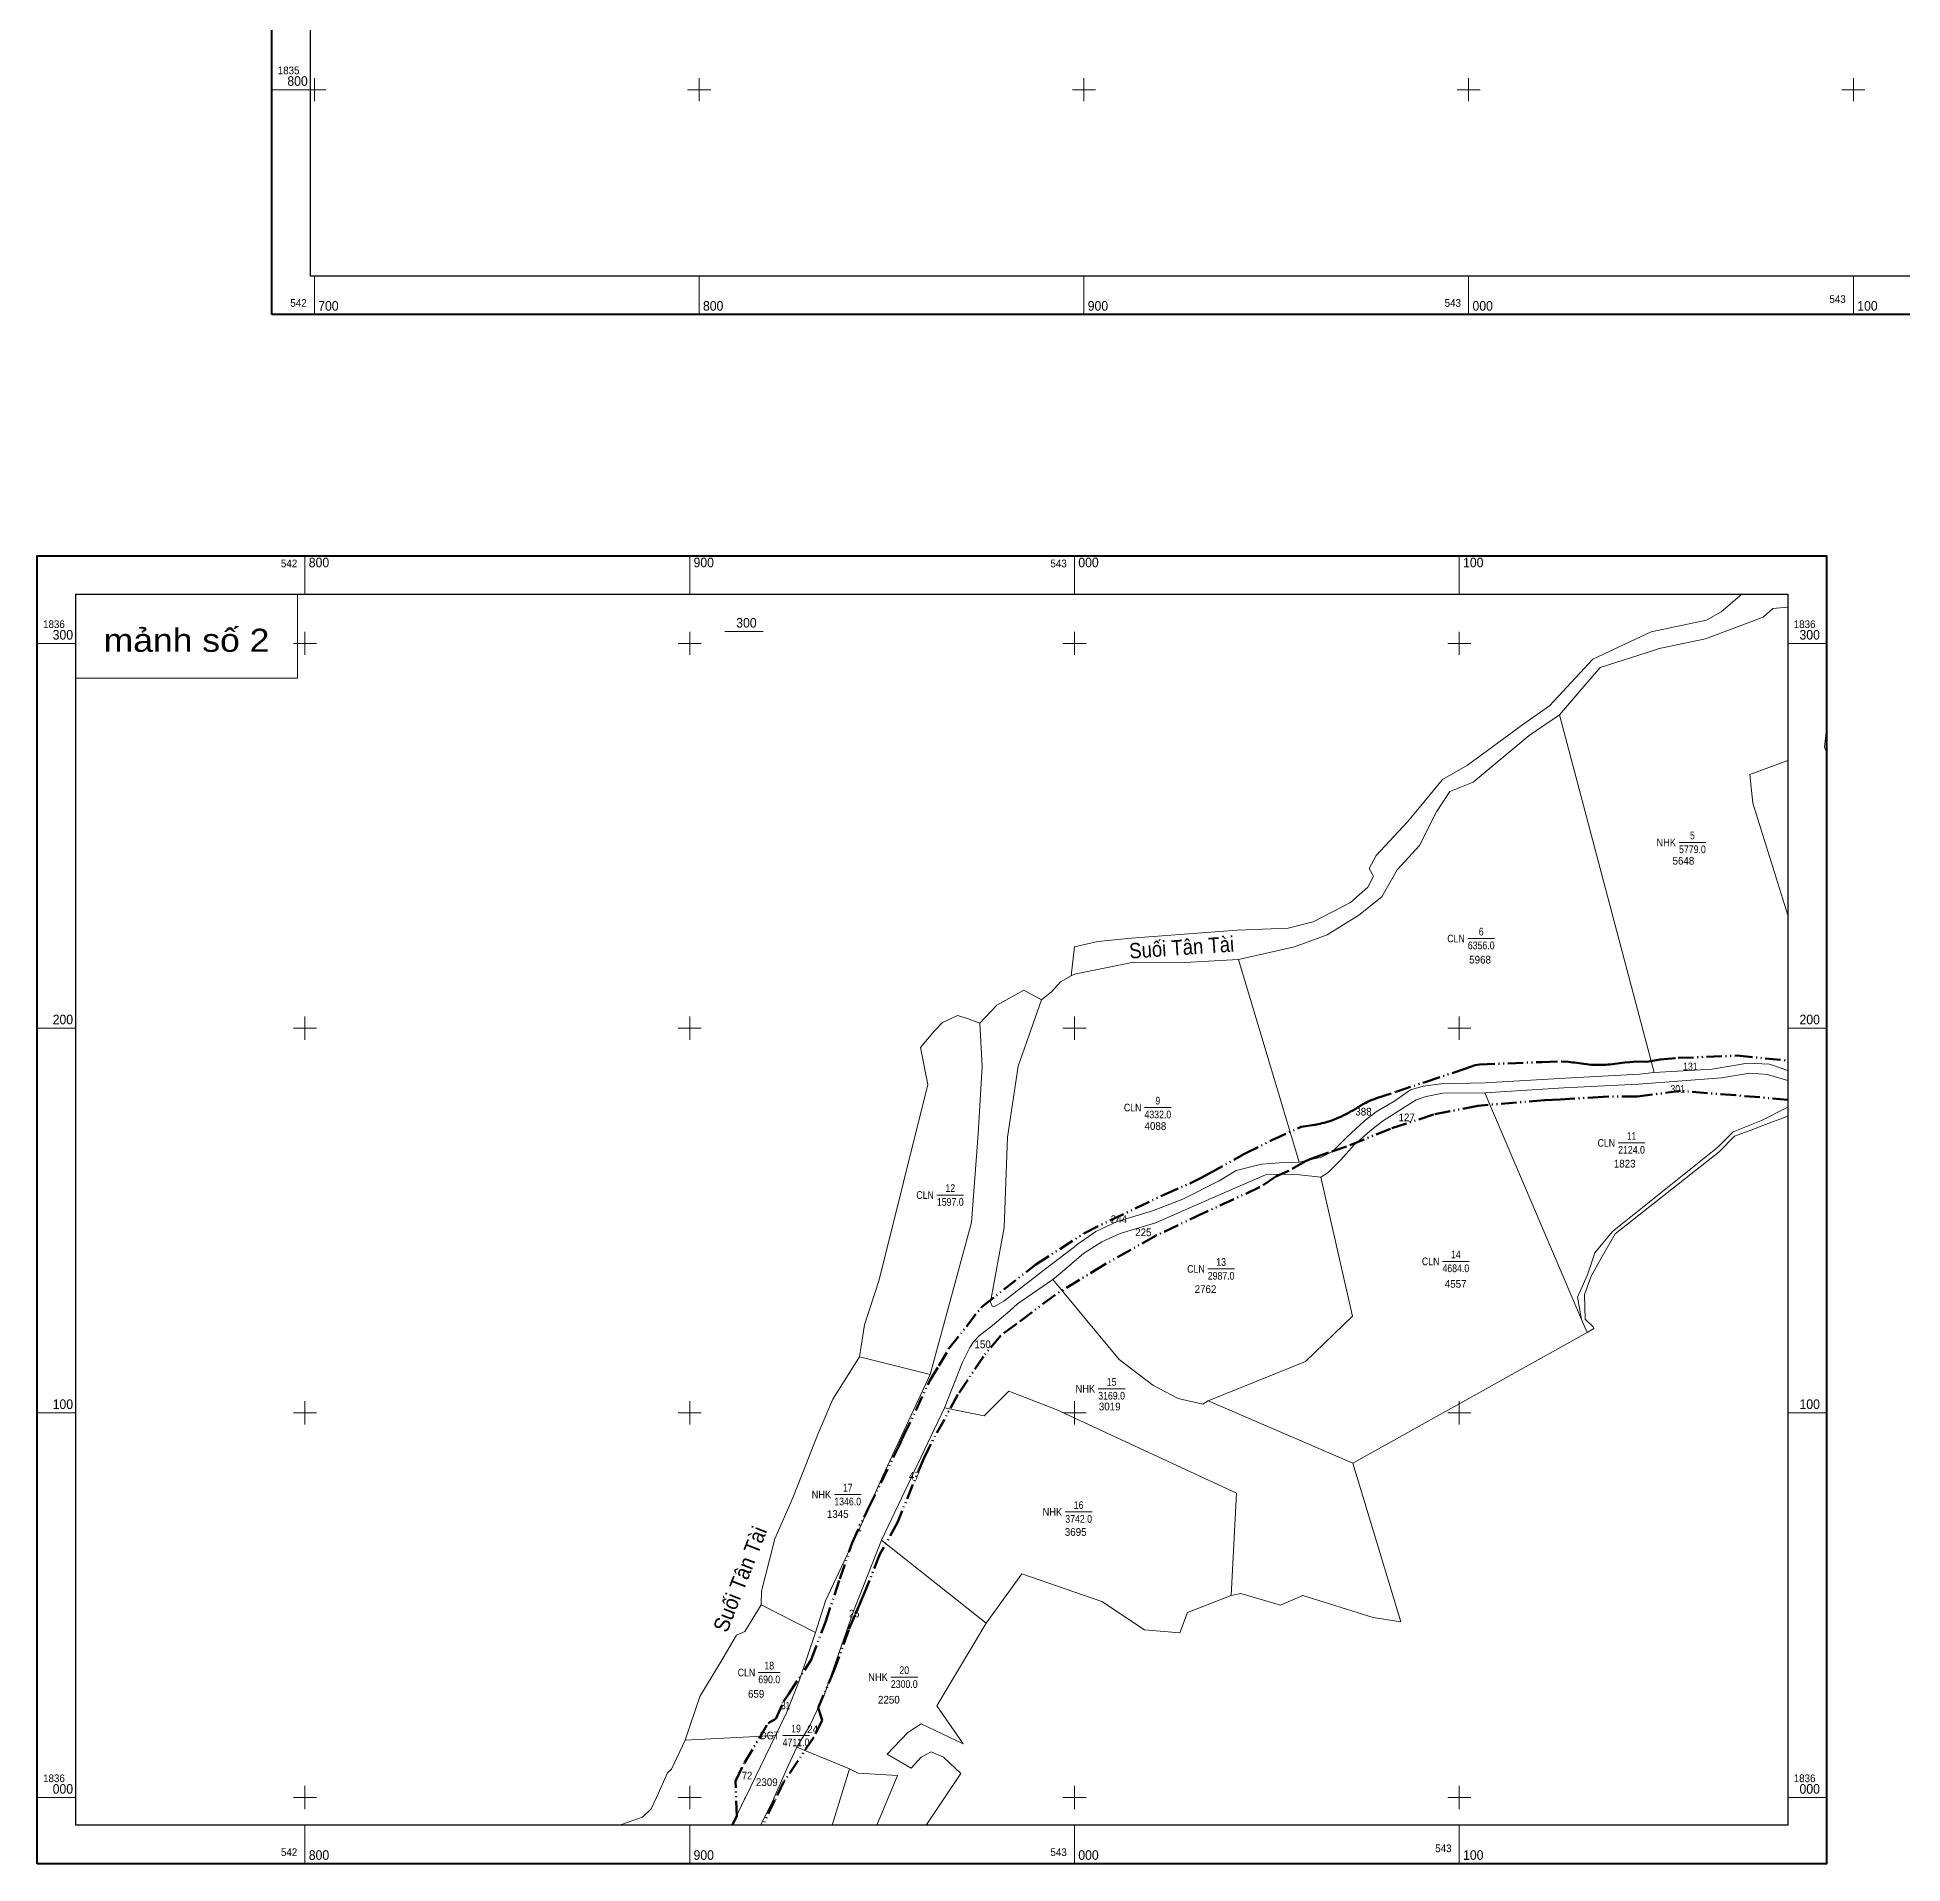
# Model space of a CAD drawing. Header units: metres. Extents: x 541636 to 543584, y 1835239 to 1836590.
# Drawn here: x 542628 to 543112.8, y 1835338.9 to 1835813.6 of the extents above; entities that cross this region are included whole.
import ezdxf
from ezdxf.enums import TextEntityAlignment as Align

# ---------------------------------------------------------------- set-up
doc = ezdxf.new("R2010")
doc.units = ezdxf.units.M
doc.header["$LTSCALE"] = 0.8
doc.linetypes.add('DASH_DOUBLE_DOT', pattern=[9.2, 5, -1.2, 0.3, -1.2, 0.3, -1.2])
for name, color, linetype, lineweight in [('10', 7, 'Continuous', 13), ('13', 7, 'Continuous', 13), ('2', 7, 'Continuous', 13), ('52', 7, 'DASH_DOUBLE_DOT', 53), ('63', 7, 'Continuous', 13)]:
    doc.layers.add(name, color=color, linetype=linetype, lineweight=lineweight)
for name, color, linetype in [('39', 7, 'Continuous'), ('4', 7, 'Continuous'), ('5', 7, 'Continuous')]:
    doc.layers.add(name, color=color, linetype=linetype)

msp = doc.modelspace()

# ---------------------------------------------------------------- linework, layer by layer
at = {"layer": '10'}
for p, q in [((543023.6, 1835637.47), (543034.16, 1835649.84)), ((543023.6, 1835637.47), (543048.18, 1835544.53)), ((543092.99, 1835633.68), (543092.5, 1835629.08)), ((543092.99, 1835627.89), (543092.5, 1835629.08)), ((542896.73, 1835569.67), (542897.55, 1835577.15)), ((542940.22, 1835573.85), (542955.97, 1835521.23)), ((542891.64, 1835565.56), (542893.88, 1835568.05)), ((542897.35, 1835570.02), (542897.55, 1835570.06)), ((542877.36, 1835562.06), (542884.42, 1835565.88)), ((542889, 1835563.43), (542884.42, 1835565.88)), ((542872.98, 1835557.35), (542877.36, 1835562.06)), ((543004.22, 1835539.27), (543029.29, 1835480.35)), ((543082.99, 1835535.47), (543076.14, 1835532.02)), ((543068.74, 1835529.11), (543076.14, 1835532.02)), ((543076.44, 1835530.72), (543082.99, 1835533.19)), ((543065.11, 1835523.88), (543069.07, 1835527.93)), ((542897.55, 1835499.22), (542890.34, 1835493.71)), ((542894.33, 1835492.71), (542897.55, 1835495.47)), ((542897.55, 1835495.47), (542899.9, 1835497.48)), ((542881.08, 1835486.57), (542890.34, 1835493.71)), ((542891.97, 1835490.69), (542882.77, 1835484.36)), ((542891.97, 1835490.69), (542894.33, 1835492.71)), ((542879.2, 1835485.07), (542876.76, 1835483.69)), ((542881.08, 1835486.57), (542879.2, 1835485.07)), ((542876.76, 1835483.69), (542876.19, 1835483.8)), ((542880.76, 1835482.56), (542876.26, 1835478.79)), ((542882.77, 1835484.36), (542880.76, 1835482.56)), ((543030.78, 1835476.97), (543029.29, 1835480.35)), ((542872.81, 1835476.04), (542871.33, 1835474.54)), ((542876.26, 1835478.79), (542872.81, 1835476.04)), ((543032.56, 1835477.97), (543032.36, 1835478.38)), ((542860.06, 1835466.04), (542841.72, 1835470.62)), ((542868.47, 1835469.18), (542863.81, 1835457.32)), ((542880.51, 1835461.71), (542874.05, 1835455.24)), ((542892.81, 1835456.88), (542880.51, 1835461.71)), ((542847.37, 1835422.93), (542863.81, 1835457.32)), ((542874.05, 1835455.24), (542863.81, 1835457.32)), ((542874.59, 1835401.35), (542847.37, 1835422.93)), ((542830.27, 1835398.98), (542816.14, 1835406.14)), ((542819.81, 1835372.19), (542822.71, 1835378.11)), ((542828.67, 1835374.58), (542825.38, 1835369.17)), ((542823.02, 1835364.15), (542825.38, 1835369.17)), ((542854.25, 1835372.95), (542848.84, 1835367.34)), ((542823.02, 1835364.15), (542819.49, 1835356.05)), ((542848.84, 1835367.34), (542855.13, 1835363.69)), ((542855.13, 1835363.69), (542857.72, 1835366.57)), ((542857.72, 1835366.57), (542860.29, 1835367.94)), ((542860.29, 1835367.94), (542863.47, 1835366.51)), ((542788.88, 1835356.05), (542791.81, 1835362.47))]:
    msp.add_line(p, q, dxfattribs=at)
for points in [[(542897.55, 1835577.15), (542903.65, 1835578.55), (542912.26, 1835579.43), (542939.83, 1835581.53), (542953.08, 1835582.02), (542959.63, 1835583.67), (542969.32, 1835588.75), (542973.77, 1835592.7), (542975.23, 1835595.52), (542974.16, 1835597.55), (542975.95, 1835600.93), (542984.13, 1835609.71), (542987.53, 1835613.87), (542993.16, 1835620.66), (542999.66, 1835624.37), (543014.34, 1835635.19), (543020.98, 1835639.84), (543032.28, 1835651.98), (543047.42, 1835659.08), (543061.83, 1835662.13), (543065.63, 1835664.29), (543071.04, 1835668.85)], [(543049.48, 1835654.72), (543050.8, 1835654.99), (543061.58, 1835657.21), (543076.57, 1835662.86), (543079.06, 1835665.15), (543082.99, 1835665.52)], [(543034.16, 1835649.84), (543048.29, 1835654.34), (543049.48, 1835654.72)], [(542940.22, 1835573.85), (542954.72, 1835577.16), (542963.24, 1835580.33), (542971.48, 1835585.43), (542977.46, 1835590.22), (542981.43, 1835597.18), (542987.22, 1835603.57), (542991.68, 1835612.27), (542995.15, 1835617.55), (543001.19, 1835620.02), (543015.71, 1835632.15), (543023.6, 1835637.47)], [(543082.99, 1835585.4), (543073.82, 1835614.49), (543073.04, 1835622.02), (543082.99, 1835625.63)], [(542897.55, 1835570.06), (542913.02, 1835573.24), (542926.16, 1835573.13), (542940.22, 1835573.85)], [(542893.88, 1835568.05), (542896.73, 1835569.67), (542897.35, 1835570.02)], [(542882.89, 1835546.18), (542889, 1835563.43), (542891.64, 1835565.56)], [(542816.14, 1835406.14), (542816.17, 1835409.72), (542819.69, 1835423.31), (542824.38, 1835433.98), (542830.97, 1835450.68), (542834.71, 1835459.56), (542841.72, 1835470.62), (542842.97, 1835478.92), (542846.79, 1835490.66), (542859.48, 1835541.37), (542857.51, 1835551.03), (542861.21, 1835555.31), (542863.23, 1835557.53), (542867.11, 1835559.3), (542869.72, 1835558.59), (542871.34, 1835557.95), (542872.98, 1835557.35)], [(542872.98, 1835557.35), (542873.55, 1835546.06), (542872.52, 1835528.59), (542870.76, 1835505.5), (542860.06, 1835466.04)], [(542879.26, 1835504.24), (542880.13, 1835527.75), (542882.89, 1835546.18)], [(542955.97, 1835521.23), (542961.74, 1835522.53), (542964.59, 1835523.96), (542968.37, 1835527.73), (542972.92, 1835531.98), (542975.94, 1835534.33), (542980.81, 1835537.18), (542984.89, 1835540.03), (542988.16, 1835540.97), (542992.81, 1835541.57), (543004.32, 1835541.79), (543025.06, 1835543.04), (543044.4, 1835544.07), (543048.18, 1835544.53)], [(543004.22, 1835539.27), (543024.74, 1835540.53), (543044.17, 1835541.47), (543065.71, 1835543.1), (543073.07, 1835544.38), (543077.74, 1835544)], [(543048.18, 1835544.53), (543063.28, 1835545.35), (543072.48, 1835546.96), (543078.16, 1835546.67)], [(543077.74, 1835544), (543077.96, 1835543.94), (543082.99, 1835542.47)], [(543078.16, 1835546.67), (543078.73, 1835546.48), (543082.99, 1835545.04)], [(542961.6, 1835517.28), (542963.53, 1835518.5), (542966.82, 1835521.81), (542970.27, 1835525.69), (542974.32, 1835529.25), (542977.61, 1835531.87), (542982.14, 1835534.73), (542986.34, 1835537.4), (542988.92, 1835538.29), (542993.3, 1835539.13), (543004.22, 1835539.27)], [(543068.74, 1835529.11), (543064.65, 1835525.06), (543037.4, 1835503.23), (543032.82, 1835497.67), (543030.86, 1835491.92), (543028.31, 1835486.14), (543029.29, 1835480.35)], [(543069.07, 1835527.93), (543073.62, 1835529.65), (543076.44, 1835530.72)], [(543034.36, 1835496.09), (543038.09, 1835502.54), (543065.11, 1835523.88)], [(542955.97, 1835521.23), (542950.87, 1835521.05), (542946.19, 1835520.65), (542939.55, 1835519.01), (542935.15, 1835516.34), (542925.75, 1835511.63), (542917.81, 1835508.55), (542908.68, 1835505.77), (542903.1, 1835503.21), (542898.29, 1835499.79), (542897.55, 1835499.22)], [(542961.6, 1835517.28), (542969.78, 1835481.17), (542957.58, 1835469.38), (542932.31, 1835459.17), (542930.9, 1835458.3), (542924.54, 1835459.74), (542917.9, 1835463.28), (542909.13, 1835469.95), (542891.97, 1835490.69)], [(542899.9, 1835497.48), (542904.62, 1835500.54), (542909.42, 1835502.71), (542918.59, 1835505.4), (542931.84, 1835511.21), (542947.23, 1835517.93), (542951.27, 1835518.13), (542956.02, 1835517.93), (542961.6, 1835517.28)], [(542876.19, 1835483.8), (542875.71, 1835484.81), (542879.26, 1835504.24)], [(543030.13, 1835486.78), (543031.82, 1835491.6), (543034.36, 1835496.09)], [(543032.36, 1835478.38), (543030.32, 1835480.39), (543030.13, 1835486.78)], [(542969.91, 1835442.99), (543030.78, 1835476.97), (543032.56, 1835477.97)], [(542868.47, 1835469.18), (542870.35, 1835473), (542871.33, 1835474.54)], [(542860.06, 1835466.04), (542847.72, 1835439.68), (542841.85, 1835426.34), (542832.84, 1835407.19), (542830.27, 1835398.98)], [(542938.31, 1835408.56), (542939.68, 1835435.19), (542892.81, 1835456.88)], [(542982.35, 1835401.75), (542969.91, 1835442.99), (542932.31, 1835459.17)], [(542847.37, 1835422.93), (542840.12, 1835404.46), (542832.41, 1835382.39), (542828.67, 1835374.58)], [(542874.59, 1835401.35), (542883.84, 1835414.24), (542904.63, 1835407), (542915.75, 1835399.61), (542924.91, 1835398.85)], [(542924.91, 1835398.85), (542926.93, 1835404.17), (542938.31, 1835408.56)], [(542982.35, 1835401.75), (542975.15, 1835402.89), (542956.86, 1835408.59), (542951.1, 1835406.03), (542940.8, 1835409.06), (542938.31, 1835408.56)], [(542796.38, 1835370.95), (542800.21, 1835382.27), (542805.4, 1835390.88), (542809.72, 1835398.22), (542811.9, 1835399.23), (542816.14, 1835406.14)], [(542830.27, 1835398.98), (542825.95, 1835386.14), (542822.71, 1835378.11)], [(542868.64, 1835369.97), (542861.79, 1835379.88), (542874.59, 1835401.35)], [(542868.64, 1835369.97), (542857.74, 1835375.23), (542854.25, 1835372.95)], [(542791.81, 1835362.47), (542792.83, 1835363.43), (542796.38, 1835370.95), (542819.81, 1835372.19), (542812.02, 1835356.05)], [(542825.38, 1835369.17), (542839.12, 1835363.51), (542834.59, 1835348.85)], [(542863.47, 1835366.51), (542867.99, 1835362.27), (542859.01, 1835348.85)], [(542839.12, 1835363.51), (542841.32, 1835362.37), (542851.52, 1835361.79), (542846.21, 1835348.85)], [(542779.34, 1835348.85), (542785.26, 1835350.97), (542787.54, 1835353.1), (542788.88, 1835356.05)], [(542812.02, 1835356.05), (542811.81, 1835355.61), (542808.61, 1835348.85)], [(542819.49, 1835356.05), (542819.03, 1835354.99), (542815.94, 1835348.85)]]:
    msp.add_lwpolyline(points, dxfattribs=at)
at = {"layer": '13'}
for p, q in [((543054.69, 1835604.34), (543061.64, 1835604.34)), ((542999.79, 1835579.35), (543006.74, 1835579.35)), ((542915.76, 1835535.42), (542922.71, 1835535.42)), ((543038.87, 1835526.22), (543045.82, 1835526.22)), ((542861.8, 1835512.67), (542868.75, 1835512.67)), ((542993.21, 1835495.42), (543000.16, 1835495.42)), ((542932.2, 1835493.47), (542939.16, 1835493.47)), ((542903.74, 1835462.3), (542910.69, 1835462.3)), ((542835.14, 1835434.8), (542842.09, 1835434.8)), ((542895.16, 1835430.28), (542902.11, 1835430.28)), ((542815.38, 1835388.55), (542821.07, 1835388.55)), ((542849.85, 1835387.35), (542856.8, 1835387.35)), ((542821.72, 1835372.18), (542828.67, 1835372.18))]:
    msp.add_line(p, q, dxfattribs=at)
at = {"layer": '2'}
msp.add_lwpolyline([(542637.99, 1835668.85), (542695.62, 1835668.85), (542695.62, 1835647.01), (542637.99, 1835647.01)], close=True, dxfattribs=at)
at = {"layer": '52'}
for points in [[(543029.95, 1835546.73), (543030.59, 1835546.66), (543031.22, 1835546.6), (543031.86, 1835546.55), (543032.5, 1835546.51), (543033.14, 1835546.49), (543033.78, 1835546.48), (543034.42, 1835546.48), (543035.01, 1835546.5), (543035.61, 1835546.53), (543036.21, 1835546.57), (543036.8, 1835546.63), (543037.4, 1835546.69), (543037.99, 1835546.77), (543039.29, 1835546.95), (543040.6, 1835547.1), (543041.91, 1835547.22), (543043.65, 1835547.34), (543046.27, 1835547.26), (543049.81, 1835547.88), (543054.45, 1835548.29), (543069.78, 1835548.92), (543082.99, 1835547.59)], [(542808.61, 1835348.85), (542809.8, 1835351.19), (542809.47, 1835360.31), (542811.77, 1835365.11), (542817.94, 1835375.34), (542819.91, 1835376.49), (542821.96, 1835381), (542823.31, 1835383.03), (542829.11, 1835391.86), (542832.85, 1835401.64), (542836.53, 1835412.87), (542839.76, 1835422.24), (542843.97, 1835431.2), (542851.88, 1835447.35), (542853.15, 1835450.04), (542859.93, 1835464.44), (542862.31, 1835468.3), (542864.92, 1835472.74), (542873.41, 1835483.53), (542887.52, 1835494.61), (542900.16, 1835502.76), (542906.7, 1835506.02), (542920.81, 1835512.72), (542928.41, 1835516.08), (542930.34, 1835517.05), (542931.44, 1835517.64), (542932.53, 1835518.26), (542941.72, 1835523.35), (542948.83, 1835526.9), (542956.51, 1835530.4), (542959.98, 1835530.93), (542960.45, 1835531.01), (542960.92, 1835531.1), (542961.39, 1835531.2), (542961.85, 1835531.31), (542962.32, 1835531.42), (542962.78, 1835531.55), (542963.24, 1835531.68), (542963.69, 1835531.82), (542964.14, 1835531.98), (542964.59, 1835532.13), (542965.04, 1835532.3), (542965.67, 1835532.55), (542966.29, 1835532.82), (542966.91, 1835533.1), (542967.53, 1835533.39), (542968.14, 1835533.69), (542968.74, 1835534.01), (542969.33, 1835534.34), (542969.92, 1835534.68), (542970.5, 1835535.03), (542971.07, 1835535.4), (542971.43, 1835535.63), (542971.8, 1835535.85), (542972.17, 1835536.07), (542972.54, 1835536.28), (542972.92, 1835536.48), (542973.3, 1835536.67), (542973.69, 1835536.86), (542974.08, 1835537.04), (542974.47, 1835537.21), (542974.87, 1835537.38), (542975.27, 1835537.53), (542975.67, 1835537.68), (542976.07, 1835537.82), (542981.12, 1835539.5), (542988.7, 1835542.04), (542998.99, 1835545.49), (543001.67, 1835546.39), (543002.84, 1835546.61), (543019.08, 1835547.23), (543024.25, 1835547.38), (543025.91, 1835547.27), (543026.47, 1835547.22), (543027.03, 1835547.16), (543027.58, 1835547.1), (543028.14, 1835547.02), (543028.69, 1835546.93), (543029.32, 1835546.82), (543029.95, 1835546.73)], [(543082.99, 1835537.45), (543069.45, 1835538.59), (543055.1, 1835539.72), (543043.82, 1835538.28), (543034.97, 1835538.23), (543023.78, 1835537.47), (543019.75, 1835537.31), (543002.37, 1835535.88), (542990.83, 1835533.58), (542979.68, 1835529.91), (542968.24, 1835525.27), (542963.58, 1835523.73), (542960.16, 1835522.48), (542958.81, 1835522.01), (542957.58, 1835521.47), (542953.2, 1835518.98), (542949.9, 1835517.48), (542945.68, 1835514.69), (542931.62, 1835508.22), (542931.15, 1835508), (542918.64, 1835502.07), (542905.13, 1835494.45), (542892.42, 1835486.67), (542882.39, 1835479.11), (542878.37, 1835476.14), (542873.88, 1835470.73)], [(542873.88, 1835470.73), (542867.26, 1835460.8), (542859.66, 1835446.9), (542858.38, 1835444.22), (542851.53, 1835427.55), (542847, 1835419.29), (542843.49, 1835410.55), (542842.16, 1835407.45), (542840.51, 1835403.5), (542838.87, 1835399.64), (542835.21, 1835389.39), (542830.93, 1835379.38), (542831.97, 1835376.2), (542829.84, 1835371.74), (542822.02, 1835360.19), (542819.71, 1835355.4), (542816.53, 1835348.85)]]:
    msp.add_lwpolyline(points, dxfattribs=at)
at = {"layer": '63'}
for p, q in [((542688.98, 1835800), (542698.98, 1835800)), ((542697, 1835800), (542703, 1835800)), ((542700, 1835797), (542700, 1835803)), ((542797, 1835800), (542803, 1835800)), ((542800, 1835797), (542800, 1835803)), ((542897, 1835800), (542903, 1835800)), ((542900, 1835797), (542900, 1835803)), ((542997, 1835800), (543003, 1835800)), ((543000, 1835797), (543000, 1835803)), ((543097, 1835800), (543103, 1835800)), ((543100, 1835797), (543100, 1835803)), ((542700, 1835741.56), (542700, 1835751.56)), ((542800, 1835741.56), (542800, 1835751.56)), ((542900, 1835741.56), (542900, 1835751.56)), ((543000, 1835741.56), (543000, 1835751.56)), ((543100, 1835741.56), (543100, 1835751.56)), ((542697.55, 1835668.85), (542697.55, 1835678.85)), ((542797.55, 1835668.85), (542797.55, 1835678.85)), ((542897.55, 1835668.85), (542897.55, 1835678.85)), ((542997.55, 1835668.85), (542997.55, 1835678.85)), ((542627.99, 1835656.05), (542637.99, 1835656.05)), ((542694.55, 1835656.05), (542700.55, 1835656.05)), ((542697.55, 1835653.05), (542697.55, 1835659.05)), ((542794.55, 1835656.05), (542800.55, 1835656.05)), ((542797.55, 1835653.05), (542797.55, 1835659.05)), ((542806.65, 1835659.17), (542816.65, 1835659.17)), ((542894.55, 1835656.05), (542900.55, 1835656.05)), ((542894.55, 1835656.05), (542900.55, 1835656.05)), ((542897.55, 1835653.05), (542897.55, 1835659.05)), ((542897.55, 1835653.05), (542897.55, 1835659.05)), ((542994.55, 1835656.05), (543000.55, 1835656.05)), ((542994.55, 1835656.05), (543000.55, 1835656.05)), ((542997.55, 1835653.05), (542997.55, 1835659.05)), ((542997.55, 1835653.05), (542997.55, 1835659.05)), ((543082.99, 1835656.05), (543092.99, 1835656.05)), ((542697.55, 1835553.05), (542697.55, 1835559.05)), ((542797.55, 1835553.05), (542797.55, 1835559.05)), ((542897.55, 1835553.05), (542897.55, 1835559.05)), ((542897.55, 1835553.05), (542897.55, 1835559.05)), ((542997.55, 1835553.05), (542997.55, 1835559.05)), ((542997.55, 1835553.05), (542997.55, 1835559.05)), ((542627.99, 1835556.05), (542637.99, 1835556.05)), ((542694.55, 1835556.05), (542700.55, 1835556.05)), ((542794.55, 1835556.05), (542800.55, 1835556.05)), ((542894.55, 1835556.05), (542900.55, 1835556.05)), ((542894.55, 1835556.05), (542900.55, 1835556.05)), ((542994.55, 1835556.05), (543000.55, 1835556.05)), ((542994.55, 1835556.05), (543000.55, 1835556.05)), ((543082.99, 1835556.05), (543092.99, 1835556.05)), ((542627.99, 1835456.05), (542637.99, 1835456.05)), ((542694.55, 1835456.05), (542700.55, 1835456.05)), ((542697.55, 1835453.05), (542697.55, 1835459.05)), ((542794.55, 1835456.05), (542800.55, 1835456.05)), ((542797.55, 1835453.05), (542797.55, 1835459.05)), ((542894.55, 1835456.05), (542900.55, 1835456.05)), ((542894.55, 1835456.05), (542900.55, 1835456.05)), ((542897.55, 1835453.05), (542897.55, 1835459.05)), ((542897.55, 1835453.05), (542897.55, 1835459.05)), ((542994.55, 1835456.05), (543000.55, 1835456.05)), ((542994.55, 1835456.05), (543000.55, 1835456.05)), ((542997.55, 1835453.05), (542997.55, 1835459.05)), ((542997.55, 1835453.05), (542997.55, 1835459.05)), ((543082.99, 1835456.05), (543092.99, 1835456.05)), ((542697.55, 1835353.05), (542697.55, 1835359.05)), ((542697.55, 1835353.05), (542697.55, 1835359.05)), ((542797.55, 1835353.05), (542797.55, 1835359.05)), ((542797.55, 1835353.05), (542797.55, 1835359.05)), ((542897.55, 1835353.05), (542897.55, 1835359.05)), ((542897.55, 1835353.05), (542897.55, 1835359.05)), ((542997.55, 1835353.05), (542997.55, 1835359.05)), ((542997.55, 1835353.05), (542997.55, 1835359.05)), ((542627.99, 1835356.05), (542637.99, 1835356.05)), ((542694.55, 1835356.05), (542700.55, 1835356.05)), ((542694.55, 1835356.05), (542700.55, 1835356.05)), ((542794.55, 1835356.05), (542800.55, 1835356.05)), ((542794.55, 1835356.05), (542800.55, 1835356.05)), ((542894.55, 1835356.05), (542900.55, 1835356.05)), ((542894.55, 1835356.05), (542900.55, 1835356.05)), ((542994.55, 1835356.05), (543000.55, 1835356.05)), ((542994.55, 1835356.05), (543000.55, 1835356.05)), ((543082.99, 1835356.05), (543092.99, 1835356.05)), ((542697.55, 1835338.85), (542697.55, 1835348.85)), ((542797.55, 1835338.85), (542797.55, 1835348.85)), ((542897.55, 1835338.85), (542897.55, 1835348.85)), ((542997.55, 1835338.85), (542997.55, 1835348.85))]:
    msp.add_line(p, q, dxfattribs=at)
at = {"layer": '63', "lineweight": 40}
for points in [[(542688.98, 1835741.56), (542688.98, 1836081.56), (543153.98, 1836081.56), (543153.98, 1835741.56)], [(542627.99, 1835338.85), (542627.99, 1835678.85), (543092.99, 1835678.85), (543092.99, 1835338.85)]]:
    msp.add_lwpolyline(points, close=True, dxfattribs=at)
at = {"layer": '63'}
for points in [[(542698.98, 1836071.56), (543143.98, 1836071.56), (543143.98, 1835751.56), (542698.98, 1835751.56)], [(542637.99, 1835668.85), (543082.99, 1835668.85), (543082.99, 1835348.85), (542637.99, 1835348.85)]]:
    msp.add_lwpolyline(points, close=True, dxfattribs=at)
at = {"layer": '63', "lineweight": 25}
for points in [[(542698.98, 1835751.56), (542698.98, 1836071.56), (543143.98, 1836071.56), (543143.98, 1835751.56)], [(542637.99, 1835348.85), (542637.99, 1835668.85), (543082.99, 1835668.85), (543082.99, 1835348.85)]]:
    msp.add_lwpolyline(points, close=True, dxfattribs=at)

# ---------------------------------------------------------------- texts
at = {"layer": '13'}
for s, width, p in [('5', 0.85, (543058.16, 1835605.14)), ('6', 0.85, (543003.26, 1835580.15)), ('9', 0.8, (542919.22, 1835536.21)), ('11', 0.8, (543042.34, 1835527.02)), ('12', 0.85, (542865.275, 1835513.47)), ('13', 0.85, (542935.675, 1835494.27)), ('14', 0.85, (542996.675, 1835496.22)), ('15', 0.85, (542907.205, 1835463.1)), ('17', 0.85, (542838.615, 1835435.6)), ('16', 0.85, (542898.635, 1835431.08)), ('18', 0.85, (542818.225, 1835389.35)), ('20', 0.85, (542853.315, 1835388.14)), ('19', 0.85, (542825.185, 1835372.98))]:
    msp.add_text(s, height=2, dxfattribs=dict(at, width=width)).set_placement(p, align=Align.CENTER)
at = {"layer": '2', "width": 1.15}
msp.add_text('mảnh số 2', height=6, dxfattribs=at).set_placement((542666.775, 1835653.88), align=Align.CENTER)
at = {"layer": '2'}
for s, width, p in [('NHK', 0.9, (543053.88, 1835603.34)), ('CLN', 0.85, (542998.99, 1835578.35)), ('CLN', 0.85, (542914.95, 1835534.41)), ('CLN', 0.85, (543038.06, 1835525.22)), ('CLN', 0.85, (542861, 1835511.67)), ('CLN', 0.85, (542992.4, 1835494.42)), ('CLN', 0.85, (542931.4, 1835492.47)), ('NHK', 0.9, (542902.92, 1835461.3)), ('NHK', 0.9, (542834.33, 1835433.8)), ('NHK', 0.9, (542894.35, 1835429.28)), ('CLN', 0.85, (542814.58, 1835387.55)), ('NHK', 0.9, (542849.03, 1835386.34)), ('DGT', 0.9, (542820.9, 1835371.18))]:
    msp.add_text(s, height=2, dxfattribs=dict(at, width=width)).set_placement(p, align=Align.RIGHT)
at = {"layer": '39'}
for rotation, width, p in [(3.911, 0.9, (542925.534, 1835575.046)), (68.602, 0.95, (542812.507, 1835412.105))]:
    msp.add_text('Suối Tân Tài', height=4, rotation=rotation, dxfattribs=dict(at, width=width)).set_placement(p, align=Align.CENTER)
at = {"layer": '4', "width": 0.85}
for s, p in [('5779.0', (543058.16, 1835601.54)), ('6356.0', (543003.26, 1835576.55)), ('4332.0', (542919.22, 1835532.61)), ('2124.0', (543042.33, 1835523.42)), ('1597.0', (542865.27, 1835509.87)), ('4684.0', (542996.67, 1835492.62)), ('2987.0', (542935.67, 1835490.67)), ('3169.0', (542907.2, 1835459.5)), ('1346.0', (542838.61, 1835432)), ('3742.0', (542898.63, 1835427.48)), ('690.0', (542818.22, 1835385.75)), ('2300.0', (542853.31, 1835384.54)), ('4711.0', (542825.18, 1835369.38))]:
    msp.add_text(s, height=2, dxfattribs=at).set_placement(p, align=Align.CENTER)
at = {"layer": '5'}
for s, width, p in [('5648', 0.95, (543055.815, 1835598.56)), ('5968', 0.95, (543002.965, 1835572.85)), ('131', 0.85, (543057.635, 1835545.09)), ('301', 0.85, (543054.335, 1835539.26)), ('388', 0.95, (542972.655, 1835533.34)), ('127', 0.95, (542983.895, 1835531.85)), ('4088', 0.95, (542918.585, 1835529.6)), ('1823', 0.95, (543040.555, 1835519.82)), ('244', 0.95, (542909.09, 1835505.39)), ('225', 0.95, (542915.455, 1835501.98)), ('4557', 0.95, (542996.625, 1835488.57)), ('2762', 0.95, (542931.61, 1835487.21)), ('150', 0.95, (542873.685, 1835472.86)), ('3019', 0.95, (542906.715, 1835456.68)), ('47', 0.95, (542855.945, 1835438.68)), ('1345', 0.95, (542836.025, 1835428.74)), ('1', 0.65, (542841.73, 1835425.27)), ('3695', 0.95, (542897.865, 1835424.08)), ('26', 0.9, (542840.3, 1835402.89)), ('659', 0.95, (542814.815, 1835382)), ('31', 0.8, (542822.485, 1835378.99)), ('2250', 0.95, (542849.315, 1835380.48)), ('24', 0.95, (542829.51, 1835372.81)), ('72', 0.9, (542812.47, 1835360.77)), ('2309', 0.95, (542817.585, 1835359.03))]:
    msp.add_text(s, height=2, dxfattribs=dict(at, width=width)).set_placement(p, align=Align.CENTER)
at = {"layer": '63', "width": 0.95}
for s, height, p in [('1835', 2, (542690.48, 1835804)), ('800', 2.5, (542692.98, 1835801)), ('700', 2.5, (542701, 1835742.56)), ('800', 2.5, (542801, 1835742.56)), ('900', 2.5, (542901, 1835742.56)), ('000', 2.5, (543001, 1835742.56)), ('100', 2.5, (543101, 1835742.56)), ('800', 2.5, (542698.55, 1835675.85)), ('900', 2.5, (542798.55, 1835675.85)), ('000', 2.5, (542898.55, 1835675.85)), ('100', 2.5, (542998.55, 1835675.85)), ('1836', 2, (542629.49, 1835660.05)), ('300', 2.5, (542631.99, 1835657.05)), ('300', 2.5, (542809.65, 1835660.17)), ('1836', 2, (543084.49, 1835660.05)), ('300', 2.5, (543085.99, 1835657.05)), ('200', 2.5, (542631.99, 1835557.05)), ('200', 2.5, (543085.99, 1835557.05)), ('100', 2.5, (542631.99, 1835457.05)), ('100', 2.5, (543085.99, 1835457.05)), ('1836', 2, (542629.49, 1835360.05)), ('000', 2.5, (542631.99, 1835357.05)), ('1836', 2, (543084.49, 1835360.05)), ('000', 2.5, (543085.99, 1835357.05)), ('800', 2.5, (542698.55, 1835339.85)), ('900', 2.5, (542798.55, 1835339.85)), ('000', 2.5, (542898.55, 1835339.85)), ('100', 2.5, (542998.55, 1835339.85))]:
    msp.add_text(s, height=height, dxfattribs=at).set_placement(p)
for s, p in [('542', (542698, 1835743.56)), ('543', (542998, 1835743.56)), ('543', (543098, 1835744.56)), ('542', (542695.55, 1835675.85)), ('543', (542895.55, 1835675.85)), ('542', (542695.55, 1835340.85)), ('543', (542895.55, 1835340.85)), ('543', (542995.55, 1835341.85))]:
    msp.add_text(s, height=2, dxfattribs=at).set_placement(p, align=Align.RIGHT)

doc.saveas('drawing.dxf')
